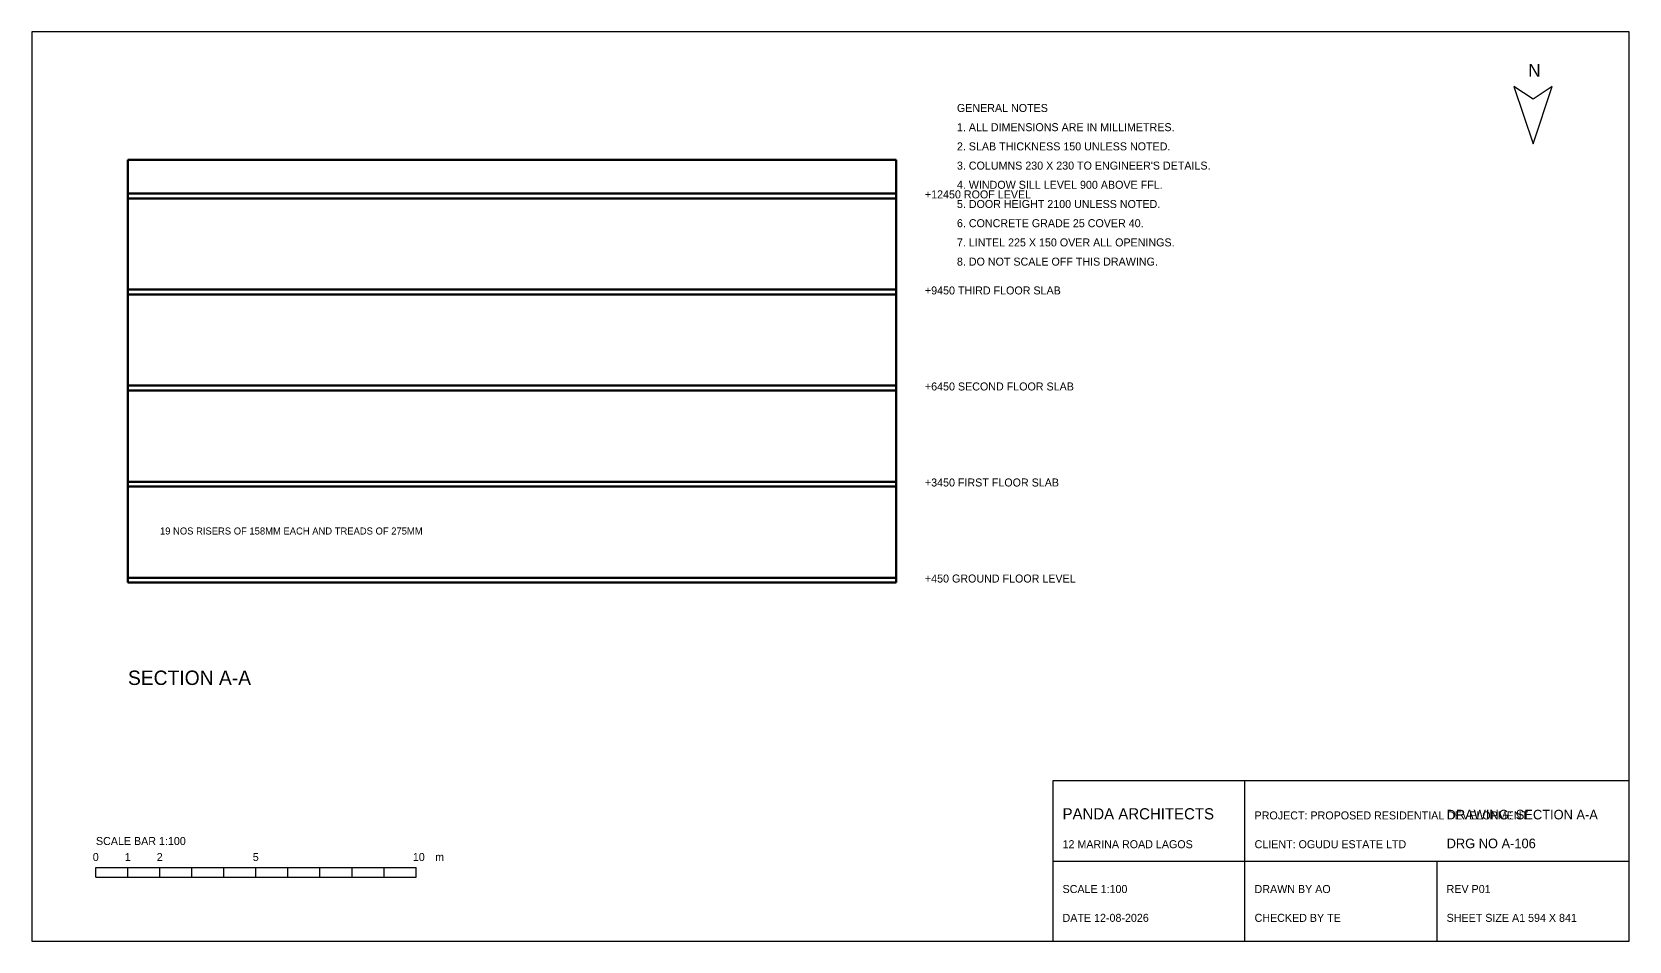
# Model space of a CAD drawing. Header units: millimetres. Extents: x 0 to 343400, y -12200 to 29200.
# Drawn here: x 293500 to 343400, y -11200 to 17200 of the extents above; entities that cross this region are included whole.
import ezdxf

# ---------------------------------------------------------------- set-up
doc = ezdxf.new("R2010")
doc.units = ezdxf.units.MM
doc.layers.get('0').update_dxf_attribs({"color": 1, "linetype": 'CONTINUOUS'})
doc.layers.add('TEXT', color=6, linetype='CONTINUOUS')
doc.layers.add('WALL', color=4, linetype='CONTINUOUS')

# ---------------------------------------------------------------- blocks, each defined once
blk = doc.blocks.new('TITLEBLOCK-A1')
for p, q in [((6000, 0), (6000, 5000)), ((0, 2500), (18000, 2500)), ((12000, 0), (12000, 2500))]:
    blk.add_line(p, q)
blk.add_lwpolyline([(0, 0), (18000, 0), (18000, 5000), (0, 5000)], close=True)
for s, height, p in [('PANDA ARCHITECTS', 350, (300, 3800)), ('PROJECT: PROPOSED RESIDENTIAL DEVELOPMENT', 250, (6300, 3800)), ('12 MARINA ROAD LAGOS', 250, (300, 2900)), ('CLIENT: OGUDU ESTATE LTD', 250, (6300, 2900)), ('SCALE 1:100', 250, (300, 1500)), ('DRAWN BY AO', 250, (6300, 1500)), ('REV P01', 250, (12300, 1500)), ('DATE 12-08-2026', 250, (300, 600)), ('CHECKED BY TE', 250, (6300, 600)), ('SHEET SIZE A1 594 X 841', 250, (12300, 600))]:
    blk.add_text(s, height=height).set_placement(p)

msp = doc.modelspace()

# ---------------------------------------------------------------- linework, layer by layer
for p, q in [((343400, 17200), (293500, 17200)), ((293500, 17200), (293500, -11200)), ((343400, -11200), (343400, 17200)), ((295500, -8900), (305500, -8900)), ((295500, -9200), (295500, -8900)), ((296500, -9200), (296500, -8900)), ((297500, -9200), (297500, -8900)), ((298500, -9200), (298500, -8900)), ((299500, -9200), (299500, -8900)), ((300500, -9200), (300500, -8900)), ((301500, -9200), (301500, -8900)), ((302500, -9200), (302500, -8900)), ((303500, -9200), (303500, -8900)), ((304500, -9200), (304500, -8900)), ((305500, -9200), (305500, -8900)), ((295500, -9200), (305500, -9200)), ((293500, -11200), (343400, -11200))]:
    msp.add_line(p, q)
msp.add_lwpolyline([(340400, 13700), (341000, 15500), (340400, 15100), (339800, 15500)], close=True)
at = {"layer": 'WALL', "lineweight": 50}
for p, q in [((320500, 13200), (296500, 13200)), ((296500, 13200), (296500, 0)), ((320500, 0), (320500, 13200)), ((296500, 12150), (320500, 12150)), ((296500, 12000), (320500, 12000)), ((296500, 9150), (320500, 9150)), ((296500, 9000), (320500, 9000)), ((296500, 6150), (320500, 6150)), ((296500, 6000), (320500, 6000)), ((296500, 3150), (320500, 3150)), ((296500, 3000), (320500, 3000)), ((296500, 150), (320500, 150)), ((296500, 0), (320500, 0)), ((296500, 0), (320500, 0))]:
    msp.add_line(p, q, dxfattribs=at)

# ---------------------------------------------------------------- block references
msp.add_blockref('TITLEBLOCK-A1', (325400, -11200))

# ---------------------------------------------------------------- texts
for s, height, p in [('N', 400, (340250, 15800)), ('GENERAL NOTES', 250, (322400, 14700)), ('1. ALL DIMENSIONS ARE IN MILLIMETRES.', 250, (322400, 14100)), ('2. SLAB THICKNESS 150 UNLESS NOTED.', 250, (322400, 13500)), ("3. COLUMNS 230 X 230 TO ENGINEER'S DETAILS.", 250, (322400, 12900)), ('4. WINDOW SILL LEVEL 900 ABOVE FFL.', 250, (322400, 12300)), ('5. DOOR HEIGHT 2100 UNLESS NOTED.', 250, (322400, 11700)), ('6. CONCRETE GRADE 25 COVER 40.', 250, (322400, 11100)), ('7. LINTEL 225 X 150 OVER ALL OPENINGS.', 250, (322400, 10500)), ('8. DO NOT SCALE OFF THIS DRAWING.', 250, (322400, 9900)), ('DRAWING: SECTION A-A', 300, (337700, -7400)), ('SCALE BAR 1:100', 250, (295500, -8200)), ('0', 250, (295400, -8700)), ('1', 250, (296400, -8700)), ('2', 250, (297400, -8700)), ('5', 250, (300400, -8700)), ('10', 250, (305400, -8700)), ('DRG NO A-106', 300, (337700, -8300)), ('m', 250, (306100, -8700))]:
    msp.add_text(s, height=height).set_placement(p)
at = {"layer": 'TEXT'}
for s, height, p in [('+12450 ROOF LEVEL', 250, (321400, 12000)), ('+9450 THIRD FLOOR SLAB', 250, (321400, 9000)), ('+6450 SECOND FLOOR SLAB', 250, (321400, 6000)), ('+3450 FIRST FLOOR SLAB', 250, (321400, 3000)), ('19 NOS RISERS OF 158MM EACH AND TREADS OF 275MM', 220, (297500, 1500)), ('+450 GROUND FLOOR LEVEL', 250, (321400, 0)), ('SECTION A-A', 450, (296500, -3200))]:
    msp.add_text(s, height=height, dxfattribs=at).set_placement(p)

doc.saveas('drawing.dxf')
